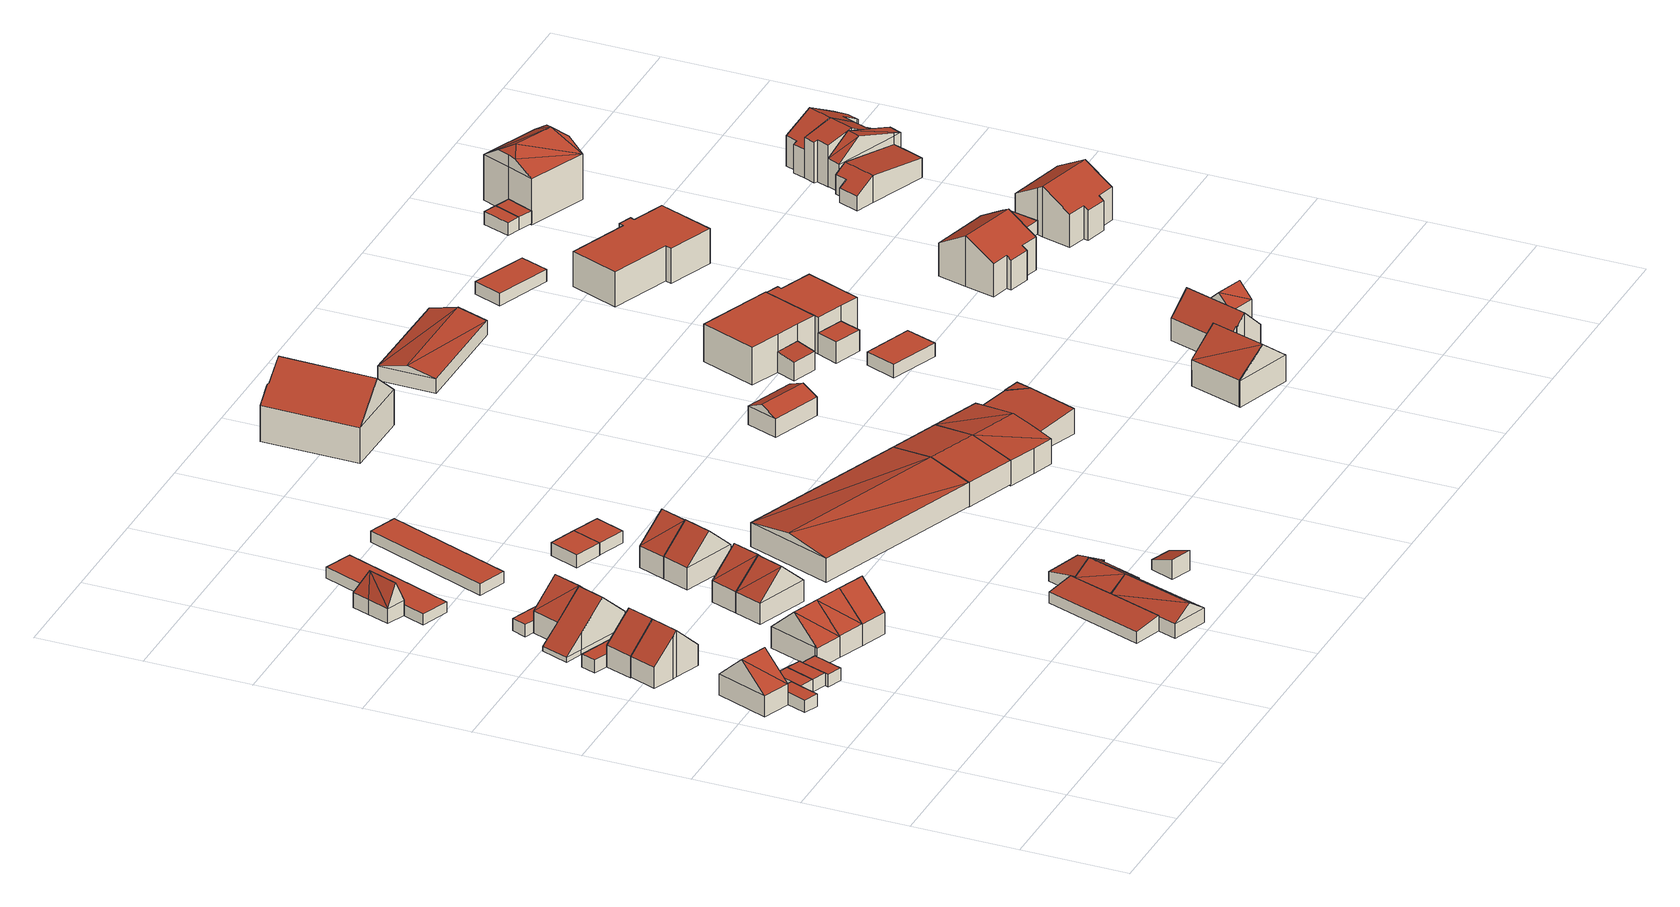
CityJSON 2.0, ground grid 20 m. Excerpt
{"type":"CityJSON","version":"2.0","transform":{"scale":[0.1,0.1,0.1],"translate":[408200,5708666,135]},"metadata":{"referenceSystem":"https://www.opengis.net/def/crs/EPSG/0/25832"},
"CityObjects":{
"building1":{"type":"Building","attributes":{"Gemeindeschluessel":"05978036","Geometrietyp2DReferenz":"3000","function":"31001_2460","roofType":"1000","measuredHeight":2.38},"geometry":[{"type":"MultiSurface","lod":"2","boundaries":[[[0,1,2,3]],[[1,4,5,2]],[[4,6,7,5]],[[6,8,9,7]],[[8,10,11,9]],[[10,0,3,11]],[[10,8,6,4,1,0]],[[3,2,5,7,9,11]]],"semantics":{"surfaces":[{"type":"WallSurface"},{"type":"RoofSurface"},{"type":"GroundSurface"}],"values":[0,0,0,0,0,0,1,2]}}]},
"building2":{"type":"Building","attributes":{"Gemeindeschluessel":"05978036","Geometrietyp2DReferenz":"3000","function":"31001_1000","roofType":"3100","measuredHeight":9.06},"geometry":[{"type":"MultiSurface","lod":"2","boundaries":[[[12,13,14,15]],[[13,16,17,14]],[[16,18,19,17]],[[18,20,21,19]],[[20,12,15,21]],[[20,22,12]],[[20,23,22]],[[16,24,22,23]],[[23,18,16]],[[13,24,16]],[[12,22,24,13]],[[23,20,18]],[[15,14,17,19,21]]],"semantics":{"surfaces":[{"type":"WallSurface"},{"type":"RoofSurface"},{"type":"GroundSurface"}],"values":[0,0,0,0,0,1,1,1,1,0,0,0,2]}}]},
"building3":{"type":"Building","attributes":{"Gemeindeschluessel":"05978036","Geometrietyp2DReferenz":"3000","function":"31001_2460","roofType":"1000","measuredHeight":2.39},"geometry":[{"type":"MultiSurface","lod":"2","boundaries":[[[8,6,7,9]],[[6,25,26,7]],[[25,27,28,26]],[[27,29,30,28]],[[29,8,9,30]],[[29,27,25,6,8]],[[9,7,26,28,30]]],"semantics":{"surfaces":[{"type":"WallSurface"},{"type":"RoofSurface"},{"type":"GroundSurface"}],"values":[0,0,0,0,0,1,2]}}]},
"building4":{"type":"Building","attributes":{"Gemeindeschluessel":"05978036","Geometrietyp2DReferenz":"3000","function":"31001_2460","roofType":"1000","measuredHeight":2.35},"geometry":[{"type":"MultiSurface","lod":"2","boundaries":[[[31,29,30,32]],[[29,27,28,30]],[[27,33,34,28]],[[33,35,36,34]],[[35,31,32,36]],[[35,33,27,29,31]],[[32,30,28,34,36]]],"semantics":{"surfaces":[{"type":"WallSurface"},{"type":"RoofSurface"},{"type":"GroundSurface"}],"values":[0,0,0,0,0,1,2]}}]},
"building5":{"type":"Building","attributes":{"Gemeindeschluessel":"05978036","Geometrietyp2DReferenz":"3000","function":"31001_1000","roofType":"3100","measuredHeight":8.95},"geometry":[{"type":"MultiSurface","lod":"2","boundaries":[[[37,38,39,40]],[[38,41,42,39]],[[41,43,44,42]],[[43,45,46,44]],[[45,47,48,46]],[[47,49,50,48]],[[49,37,40,50]],[[45,43,41,38,37]],[[37,49,47,45]],[[40,39,42,44,46,48,50]]],"semantics":{"surfaces":[{"type":"WallSurface"},{"type":"RoofSurface"},{"type":"GroundSurface"}],"values":[0,0,0,0,0,0,0,1,1,2]}}]},
"building6":{"type":"Building","attributes":{"Gemeindeschluessel":"05978036","Geometrietyp2DReferenz":"3000","function":"31001_2460","roofType":"1000","measuredHeight":2.33},"geometry":[{"type":"MultiSurface","lod":"2","boundaries":[[[51,31,32,52]],[[31,35,36,32]],[[35,53,54,36]],[[53,55,56,54]],[[55,57,58,56]],[[57,51,52,58]],[[57,55,53,35,31,51]],[[52,32,36,54,56,58]]],"semantics":{"surfaces":[{"type":"WallSurface"},{"type":"RoofSurface"},{"type":"GroundSurface"}],"values":[0,0,0,0,0,0,1,2]}}]},
"building7":{"type":"Building","attributes":{"Gemeindeschluessel":"05978036","Geometrietyp2DReferenz":"3000","function":"31001_2460","roofType":"1000","measuredHeight":2.46},"geometry":[{"type":"MultiSurface","lod":"2","boundaries":[[[59,60,61,62]],[[60,63,64,61]],[[63,65,66,64]],[[65,67,68,66]],[[67,59,62,68]],[[67,65,63,60,59]],[[62,61,64,66,68]]],"semantics":{"surfaces":[{"type":"WallSurface"},{"type":"RoofSurface"},{"type":"GroundSurface"}],"values":[0,0,0,0,0,1,2]}}]},
"building8":{"type":"Building","attributes":{"Gemeindeschluessel":"05978036","Geometrietyp2DReferenz":"3000","function":"31001_1000","roofType":"3100","measuredHeight":9.15},"geometry":[{"type":"MultiSurface","lod":"2","boundaries":[[[45,43,69,70]],[[43,71,68,69]],[[71,72,66,68]],[[72,73,74,66]],[[73,75,76,74]],[[75,47,77,76]],[[47,45,70,77]],[[73,72,71,43,45]],[[45,47,75,73]],[[70,69,68,66,74,76,77]]],"semantics":{"surfaces":[{"type":"WallSurface"},{"type":"RoofSurface"},{"type":"GroundSurface"}],"values":[0,0,0,0,0,0,0,1,1,2]}}]},
"building9":{"type":"Building","attributes":{"Gemeindeschluessel":"05978036","Geometrietyp2DReferenz":"3000","function":"31001_1000","roofType":"3100","measuredHeight":9.1},"geometry":[{"type":"MultiSurface","lod":"2","boundaries":[[[78,79,80,81]],[[79,82,83,80]],[[82,84,85,83]],[[84,86,87,85]],[[86,78,81,87]],[[86,88,78]],[[86,89,88]],[[79,88,89]],[[89,90,82,79]],[[82,90,84]],[[84,90,89,86]],[[78,88,79]],[[81,80,83,85,87]]],"semantics":{"surfaces":[{"type":"WallSurface"},{"type":"RoofSurface"},{"type":"GroundSurface"}],"values":[0,0,0,0,0,1,1,1,1,0,0,0,2]}}]},
"building10":{"type":"Building","attributes":{"Gemeindeschluessel":"05978036","Geometrietyp2DReferenz":"3000","function":"31001_1000","roofType":"3100","measuredHeight":8.91},"geometry":[{"type":"MultiSurface","lod":"2","boundaries":[[[91,92,93,94]],[[92,95,96,93]],[[95,97,98,96]],[[97,99,100,98]],[[99,101,102,100]],[[101,91,94,102]],[[103,104,105,106]],[[95,107,105,104,108,97]],[[99,108,104,103,101]],[[97,108,99]],[[92,107,95]],[[91,106,105,107,92]],[[101,103,106,91]],[[94,93,96,98,100,102]]],"semantics":{"surfaces":[{"type":"WallSurface"},{"type":"RoofSurface"},{"type":"GroundSurface"}],"values":[0,0,0,0,0,0,1,1,0,0,0,0,0,2]}}]},
"building11":{"type":"Building","attributes":{"Gemeindeschluessel":"05978036","Geometrietyp2DReferenz":"3000","function":"31001_1000","roofType":"3100","measuredHeight":9.08},"geometry":[{"type":"MultiSurface","lod":"2","boundaries":[[[109,110,111,81]],[[110,112,113,111]],[[112,114,80,113]],[[114,109,81,80]],[[112,110,115]],[[109,114,88]],[[109,115,110]],[[115,109,88]],[[88,112,115]],[[112,88,114]],[[81,111,113,80]]],"semantics":{"surfaces":[{"type":"WallSurface"},{"type":"RoofSurface"},{"type":"GroundSurface"}],"values":[0,0,0,0,0,0,1,1,1,1,2]}}]},
"building12":{"type":"Building","attributes":{"Gemeindeschluessel":"05978036","Geometrietyp2DReferenz":"3000","function":"31001_2460","roofType":"1000","measuredHeight":2.42},"geometry":[{"type":"MultiSurface","lod":"2","boundaries":[[[116,117,118,119]],[[117,120,121,118]],[[120,122,123,121]],[[122,124,125,123]],[[124,116,119,125]],[[124,122,120,117,116]],[[119,118,121,123,125]]],"semantics":{"surfaces":[{"type":"WallSurface"},{"type":"RoofSurface"},{"type":"GroundSurface"}],"values":[0,0,0,0,0,1,2]}}]},
"building13":{"type":"Building","attributes":{"Gemeindeschluessel":"05978036","Geometrietyp2DReferenz":"3000","function":"31001_1000","roofType":"5000","measuredHeight":9.13},"geometry":[{"type":"MultiSurface","lod":"2","boundaries":[[[108,126,127,128]],[[126,129,130,127]],[[129,131,132,130]],[[131,108,128,132]],[[126,133,134]],[[108,133,126]],[[134,131,129]],[[131,134,133]],[[129,126,134]],[[108,131,133]],[[128,127,130,132]]],"semantics":{"surfaces":[{"type":"WallSurface"},{"type":"RoofSurface"},{"type":"GroundSurface"}],"values":[0,0,0,0,1,1,1,1,0,0,2]}}]},
"building14":{"type":"Building","attributes":{"Gemeindeschluessel":"05978036","Geometrietyp2DReferenz":"3000","function":"31001_2460","roofType":"5000","measuredHeight":7.12},"geometry":[{"type":"MultiSurface","lod":"2","boundaries":[[[135,136,137,138]],[[136,139,140,137]],[[139,141,142,140]],[[141,143,144,142]],[[143,135,138,144]],[[145,143,141]],[[146,145,141,139]],[[146,139,136]],[[135,146,136]],[[143,146,135]],[[146,143,145]],[[138,137,140,142,144]]],"semantics":{"surfaces":[{"type":"WallSurface"},{"type":"RoofSurface"},{"type":"GroundSurface"}],"values":[0,0,0,0,0,0,1,1,1,1,1,2]}}]},
"building15":{"type":"Building","attributes":{"Gemeindeschluessel":"05978036","Geometrietyp2DReferenz":"3000","function":"31001_1000","roofType":"3100","measuredHeight":9.03},"geometry":[{"type":"MultiSurface","lod":"2","boundaries":[[[147,148,149,111]],[[148,150,151,149]],[[150,152,113,151]],[[152,147,111,113]],[[150,148,153]],[[147,152,115]],[[148,147,115,153]],[[152,150,153,115]],[[111,149,151,113]]],"semantics":{"surfaces":[{"type":"WallSurface"},{"type":"RoofSurface"},{"type":"GroundSurface"}],"values":[0,0,0,0,0,0,1,1,2]}}]},
"building16":{"type":"Building","attributes":{"Gemeindeschluessel":"05978036","Geometrietyp2DReferenz":"3000","function":"31001_2460","roofType":"1000","measuredHeight":2.05},"geometry":[{"type":"MultiSurface","lod":"2","boundaries":[[[154,155,156,157]],[[155,158,159,156]],[[158,160,161,159]],[[160,154,157,161]],[[160,158,155,154]],[[157,156,159,161]]],"semantics":{"surfaces":[{"type":"WallSurface"},{"type":"RoofSurface"},{"type":"GroundSurface"}],"values":[0,0,0,0,1,2]}}]},
"building17":{"type":"Building","attributes":{"Gemeindeschluessel":"05978036","Geometrietyp2DReferenz":"3000","function":"31001_1000","roofType":"3100","measuredHeight":9.03},"geometry":[{"type":"MultiSurface","lod":"2","boundaries":[[[162,163,164,165]],[[163,166,167,164]],[[166,168,169,167]],[[168,162,165,169]],[[166,163,170]],[[162,168,171]],[[171,163,162]],[[163,171,170]],[[168,170,171]],[[170,168,166]],[[165,164,167,169]]],"semantics":{"surfaces":[{"type":"WallSurface"},{"type":"RoofSurface"},{"type":"GroundSurface"}],"values":[0,0,0,0,0,0,1,1,1,1,2]}}]},
"building18":{"type":"Building","attributes":{"Gemeindeschluessel":"05978036","Geometrietyp2DReferenz":"3000","function":"31001_2700","roofType":"2100","measuredHeight":3.03},"geometry":[{"type":"MultiSurface","lod":"2","boundaries":[[[172,173,174,175]],[[173,176,177,174]],[[176,178,179,177]],[[178,180,181,179]],[[180,182,183,181]],[[182,184,185,183]],[[184,172,175,185]],[[184,182,180,178,176,173,172]],[[175,174,177,179,181,183,185]]],"semantics":{"surfaces":[{"type":"WallSurface"},{"type":"RoofSurface"},{"type":"GroundSurface"}],"values":[0,0,0,0,0,0,0,1,2]}}]},
"building19":{"type":"Building","attributes":{"Geometrietyp2DReferenz":"3000","Gemeindeschluessel":"05978036","function":"31001_1000","roofType":"3100","measuredHeight":9.09},"geometry":[{"type":"MultiSurface","lod":"2","boundaries":[[[168,186,187,169]],[[186,188,189,187]],[[188,162,165,189]],[[162,168,169,165]],[[188,186,190]],[[168,162,191]],[[186,191,190]],[[191,186,168]],[[190,162,188]],[[162,190,191]],[[169,187,189,165]]],"semantics":{"surfaces":[{"type":"WallSurface"},{"type":"RoofSurface"},{"type":"GroundSurface"}],"values":[0,0,0,0,0,0,1,1,1,1,2]}}]},
"building20":{"type":"Building","attributes":{"Gemeindeschluessel":"05978036","Geometrietyp2DReferenz":"3000","function":"31001_2700","roofType":"3100","measuredHeight":5.35},"geometry":[{"type":"MultiSurface","lod":"2","boundaries":[[[192,193,194,195]],[[193,196,175,194]],[[196,197,185,175]],[[197,198,199,185]],[[198,192,195,199]],[[200,192,198]],[[192,200,201]],[[197,201,200]],[[201,197,196,193]],[[197,200,198]],[[192,201,193]],[[195,194,175,185,199]]],"semantics":{"surfaces":[{"type":"WallSurface"},{"type":"RoofSurface"},{"type":"GroundSurface"}],"values":[0,0,0,0,0,1,1,1,1,0,0,2]}}]},
"building21":{"type":"Building","attributes":{"Gemeindeschluessel":"05978036","Geometrietyp2DReferenz":"3000","function":"31001_1000","roofType":"3100","measuredHeight":9.24},"geometry":[{"type":"MultiSurface","lod":"2","boundaries":[[[202,203,204,205]],[[203,206,207,204]],[[206,208,209,207]],[[208,202,205,209]],[[206,203,210]],[[202,208,211]],[[203,202,211,210]],[[208,206,210,211]],[[205,204,207,209]]],"semantics":{"surfaces":[{"type":"WallSurface"},{"type":"RoofSurface"},{"type":"GroundSurface"}],"values":[0,0,0,0,0,0,1,1,2]}}]},
"building22":{"type":"Building","attributes":{"Gemeindeschluessel":"05978036","Geometrietyp2DReferenz":"3000","function":"31001_2460","roofType":"1000","measuredHeight":2.19},"geometry":[{"type":"MultiSurface","lod":"2","boundaries":[[[212,213,214,215]],[[213,216,217,214]],[[216,218,219,217]],[[218,212,215,219]],[[218,216,213,212]],[[215,214,217,219]]],"semantics":{"surfaces":[{"type":"WallSurface"},{"type":"RoofSurface"},{"type":"GroundSurface"}],"values":[0,0,0,0,1,2]}}]},
"building23":{"type":"Building","attributes":{"Gemeindeschluessel":"05978036","Geometrietyp2DReferenz":"3000","function":"31001_2700","roofType":"3100","measuredHeight":5.34},"geometry":[{"type":"MultiSurface","lod":"2","boundaries":[[[184,180,181,185]],[[180,220,221,181]],[[220,222,199,221]],[[222,184,185,199]],[[220,180,223]],[[184,222,200]],[[180,200,223]],[[200,180,184]],[[223,222,220]],[[222,223,200]],[[185,181,221,199]]],"semantics":{"surfaces":[{"type":"WallSurface"},{"type":"RoofSurface"},{"type":"GroundSurface"}],"values":[0,0,0,0,0,0,1,1,1,1,2]}}]},
"building24":{"type":"Building","attributes":{"Gemeindeschluessel":"05978036","Geometrietyp2DReferenz":"3000","function":"31001_1000","roofType":"3100","measuredHeight":9.16},"geometry":[{"type":"MultiSurface","lod":"2","boundaries":[[[224,225,226,209]],[[225,227,228,226]],[[227,229,205,228]],[[229,224,209,205]],[[227,225,230]],[[224,229,231]],[[225,231,230]],[[231,225,224]],[[230,229,227]],[[229,230,231]],[[209,226,228,205]]],"semantics":{"surfaces":[{"type":"WallSurface"},{"type":"RoofSurface"},{"type":"GroundSurface"}],"values":[0,0,0,0,0,0,1,1,1,1,2]}}]},
"building25":{"type":"Building","attributes":{"Gemeindeschluessel":"05978036","Geometrietyp2DReferenz":"3000","function":"31001_2460","roofType":"1000","measuredHeight":2.46},"geometry":[{"type":"MultiSurface","lod":"2","boundaries":[[[232,233,234,235]],[[233,236,237,234]],[[236,238,239,237]],[[238,232,235,239]],[[238,236,233,232]],[[235,234,237,239]]],"semantics":{"surfaces":[{"type":"WallSurface"},{"type":"RoofSurface"},{"type":"GroundSurface"}],"values":[0,0,0,0,1,2]}}]},
"building26":{"type":"Building","attributes":{"Gemeindeschluessel":"05978036","Geometrietyp2DReferenz":"3000","function":"31001_2700","roofType":"2100","measuredHeight":3.18},"geometry":[{"type":"MultiSurface","lod":"2","boundaries":[[[240,178,179,181]],[[178,241,242,179]],[[241,243,244,242]],[[243,245,246,244]],[[245,247,221,246]],[[247,240,181,221]],[[247,245,243,241,178,240]],[[181,179,242,244,246,221]]],"semantics":{"surfaces":[{"type":"WallSurface"},{"type":"RoofSurface"},{"type":"GroundSurface"}],"values":[0,0,0,0,0,0,1,2]}}]},
"building27":{"type":"Building","attributes":{"Gemeindeschluessel":"05978036","Geometrietyp2DReferenz":"3000","function":"31001_2460","roofType":"1000","measuredHeight":2.43},"geometry":[{"type":"MultiSurface","lod":"2","boundaries":[[[238,236,248,249]],[[236,250,251,248]],[[250,252,253,251]],[[252,238,249,253]],[[252,250,236,238]],[[249,248,251,253]]],"semantics":{"surfaces":[{"type":"WallSurface"},{"type":"RoofSurface"},{"type":"GroundSurface"}],"values":[0,0,0,0,1,2]}}]},
"building28":{"type":"Building","attributes":{"Gemeindeschluessel":"05978036","Geometrietyp2DReferenz":"3000","function":"51009_1610","roofType":"2100","measuredHeight":3.79},"geometry":[{"type":"MultiSurface","lod":"2","boundaries":[[[254,255,256,257]],[[255,258,259,256]],[[258,260,261,259]],[[260,254,257,261]],[[260,258,255,254]],[[257,256,259,261]]],"semantics":{"surfaces":[{"type":"WallSurface"},{"type":"RoofSurface"},{"type":"GroundSurface"}],"values":[0,0,0,0,1,2]}}]},
"building29":{"type":"Building","attributes":{"Gemeindeschluessel":"05978036","Geometrietyp2DReferenz":"3000","function":"31001_2000","roofType":"3100","measuredHeight":6.08},"geometry":[{"type":"MultiSurface","lod":"2","boundaries":[[[262,263,264,265]],[[263,266,267,264]],[[266,268,269,267]],[[268,262,265,269]],[[266,263,270]],[[262,268,271]],[[270,262,271]],[[262,270,263]],[[266,271,268]],[[271,266,270]],[[265,264,267,269]]],"semantics":{"surfaces":[{"type":"WallSurface"},{"type":"RoofSurface"},{"type":"GroundSurface"}],"values":[0,0,0,0,0,0,1,1,1,1,2]}}]},
"building30":{"type":"Building","attributes":{"Gemeindeschluessel":"05978036","Geometrietyp2DReferenz":"3000","function":"31001_2000","roofType":"3100","measuredHeight":6.26},"geometry":[{"type":"MultiSurface","lod":"2","boundaries":[[[268,272,273,274]],[[272,275,276,273]],[[275,262,277,276]],[[262,268,274,277]],[[275,272,278]],[[268,262,271]],[[272,268,271,278]],[[262,275,278,271]],[[274,273,276,277]]],"semantics":{"surfaces":[{"type":"WallSurface"},{"type":"RoofSurface"},{"type":"GroundSurface"}],"values":[0,0,0,0,0,0,1,1,2]}}]},
"building31":{"type":"Building","attributes":{"Gemeindeschluessel":"05978036","Geometrietyp2DReferenz":"3000","function":"31001_1000","roofType":"5000","measuredHeight":12.8},"geometry":[{"type":"MultiSurface","lod":"2","boundaries":[[[279,280,281,282]],[[280,283,284,281]],[[283,285,286,284]],[[285,287,288,286]],[[287,289,290,288]],[[289,291,292,290]],[[291,293,294,292]],[[293,295,296,294]],[[295,297,298,296]],[[297,299,300,298]],[[299,301,302,300]],[[301,279,282,302]],[[297,295,293,291,303,304,305,306]],[[305,307,308,309,310,301,299,306]],[[301,310,279]],[[279,310,309,280]],[[280,309,308,283]],[[283,308,307,285]],[[285,307,305,304,287]],[[287,304,303,289]],[[289,303,291]],[[297,306,299]],[[282,281,284,286,288,290,292,294,296,298,300,302]]],"semantics":{"surfaces":[{"type":"WallSurface"},{"type":"RoofSurface"},{"type":"GroundSurface"}],"values":[0,0,0,0,0,0,0,0,0,0,0,0,1,1,0,0,0,0,0,0,0,0,2]}}]},
"building32":{"type":"Building","attributes":{"Gemeindeschluessel":"05978036","Geometrietyp2DReferenz":"3000","function":"31001_2000","roofType":"3100","measuredHeight":6.4},"geometry":[{"type":"MultiSurface","lod":"2","boundaries":[[[311,312,313,314]],[[312,315,316,313]],[[315,317,318,316]],[[317,275,319,318]],[[275,272,320,319]],[[272,311,314,320]],[[321,311,272]],[[272,278,321]],[[315,322,321,278]],[[278,275,317,315]],[[312,322,315]],[[311,321,322,312]],[[278,272,275]],[[314,313,316,318,319,320]]],"semantics":{"surfaces":[{"type":"WallSurface"},{"type":"RoofSurface"},{"type":"GroundSurface"}],"values":[0,0,0,0,0,0,1,1,1,1,0,0,0,2]}}]},
"building33":{"type":"Building","attributes":{"Gemeindeschluessel":"05978036","Geometrietyp2DReferenz":"3000","function":"31001_2000","roofType":"2100","measuredHeight":4.83},"geometry":[{"type":"MultiSurface","lod":"2","boundaries":[[[323,324,325,326]],[[324,327,328,325]],[[327,329,330,328]],[[329,331,332,330]],[[331,323,326,332]],[[331,329,327,324,323]],[[326,325,328,330,332]]],"semantics":{"surfaces":[{"type":"WallSurface"},{"type":"RoofSurface"},{"type":"GroundSurface"}],"values":[0,0,0,0,0,1,2]}}]},
"building34":{"type":"Building","attributes":{"Gemeindeschluessel":"05978036","Geometrietyp2DReferenz":"3000","function":"31001_2460","roofType":"3100","measuredHeight":5.18},"geometry":[{"type":"MultiSurface","lod":"2","boundaries":[[[333,334,335,336]],[[334,337,338,335]],[[337,339,340,338]],[[339,333,336,340]],[[337,334,341]],[[333,339,342]],[[334,333,342,341]],[[339,337,341,342]],[[336,335,338,340]]],"semantics":{"surfaces":[{"type":"WallSurface"},{"type":"RoofSurface"},{"type":"GroundSurface"}],"values":[0,0,0,0,0,0,1,1,2]}}]},
"building35":{"type":"Building","attributes":{"Gemeindeschluessel":"05978036","Geometrietyp2DReferenz":"3000","function":"51009_1610","roofType":"2100","measuredHeight":4.93},"geometry":[{"type":"MultiSurface","lod":"2","boundaries":[[[329,343,328,330]],[[343,344,345,328]],[[344,329,330,345]],[[344,343,329]],[[330,328,345]]],"semantics":{"surfaces":[{"type":"WallSurface"},{"type":"RoofSurface"},{"type":"GroundSurface"}],"values":[0,0,0,1,2]}}]},
"building36":{"type":"Building","attributes":{"Gemeindeschluessel":"05978036","Geometrietyp2DReferenz":"3000","function":"31001_2460","roofType":"3100","measuredHeight":4.18},"geometry":[{"type":"MultiSurface","lod":"2","boundaries":[[[346,347,348,349]],[[347,350,351,348]],[[350,352,353,351]],[[352,346,349,353]],[[350,347,354]],[[346,352,355]],[[354,346,355]],[[346,354,347]],[[350,355,352]],[[355,350,354]],[[349,348,351,353]]],"semantics":{"surfaces":[{"type":"WallSurface"},{"type":"RoofSurface"},{"type":"GroundSurface"}],"values":[0,0,0,0,0,0,1,1,1,1,2]}}]},
"building37":{"type":"Building","attributes":{"Gemeindeschluessel":"05978036","Geometrietyp2DReferenz":"3000","function":"31001_1000"},"children":["building37-1","building37-2"]},
"building37-1":{"type":"BuildingPart","attributes":{"roofType":"2100","measuredHeight":4},"parents":["building37"],"geometry":[{"type":"MultiSurface","lod":"2","boundaries":[[[356,357,358,359]],[[357,360,361,358]],[[362,356,359,363]],[[362,360,357,356]],[[359,358,361,363]],[[363,361,360,362]]],"semantics":{"surfaces":[{"type":"WallSurface"},{"type":"RoofSurface"},{"type":"GroundSurface"},{"type":"ClosureSurface"}],"values":[0,0,0,1,2,3]}}]},
"building37-2":{"type":"BuildingPart","attributes":{"roofType":"1000","measuredHeight":7.24},"parents":["building37"],"geometry":[{"type":"MultiSurface","lod":"2","boundaries":[[[364,365,366,367]],[[365,368,363,366]],[[368,362,363]],[[369,361,360]],[[369,370,371,361]],[[370,372,373,371]],[[372,364,367,373]],[[372,370,369,368,365,364]],[[367,366,363,361,371,373]],[[360,362,368,369]],[[360,361,363,362]]],"semantics":{"surfaces":[{"type":"WallSurface"},{"type":"RoofSurface"},{"type":"GroundSurface"},{"type":"ClosureSurface"}],"values":[0,0,0,0,0,0,0,1,2,0,3]}}]},
"building38":{"type":"Building","attributes":{"Gemeindeschluessel":"05978036","Geometrietyp2DReferenz":"3000","function":"31001_2460","roofType":"1000","measuredHeight":2.65},"geometry":[{"type":"MultiSurface","lod":"2","boundaries":[[[374,375,376,377]],[[375,378,379,376]],[[378,380,381,379]],[[380,374,377,381]],[[380,378,375,374]],[[377,376,379,381]]],"semantics":{"surfaces":[{"type":"WallSurface"},{"type":"RoofSurface"},{"type":"GroundSurface"}],"values":[0,0,0,0,1,2]}}]},
"building39":{"type":"Building","attributes":{"Gemeindeschluessel":"05978036","Geometrietyp2DReferenz":"3000","function":"31001_1000"},"children":["building39-1","building39-2"]},
"building39-1":{"type":"BuildingPart","attributes":{"roofType":"1000","measuredHeight":4.18},"parents":["building39"],"geometry":[{"type":"MultiSurface","lod":"2","boundaries":[[[382,383,384,385]],[[383,386,387,384]],[[386,388,389,387]],[[388,386,383,382]],[[385,384,387,389]],[[385,389,388,382]]],"semantics":{"surfaces":[{"type":"WallSurface"},{"type":"RoofSurface"},{"type":"GroundSurface"},{"type":"ClosureSurface"}],"values":[0,0,0,1,2,3]}}]},
"building39-2":{"type":"BuildingPart","attributes":{"roofType":"1000","measuredHeight":7.16},"parents":["building39"],"geometry":[{"type":"MultiSurface","lod":"2","boundaries":[[[390,391,392,393]],[[391,394,395,392]],[[394,396,397,395]],[[396,398,399,397]],[[398,400,382,385,399]],[[401,390,393,389,388]],[[401,400,398,396,394,391,390]],[[393,392,395,397,399,385,389]],[[388,382,400,401]],[[388,389,385,382]]],"semantics":{"surfaces":[{"type":"WallSurface"},{"type":"RoofSurface"},{"type":"GroundSurface"},{"type":"ClosureSurface"}],"values":[0,0,0,0,0,0,1,2,0,3]}}]},
"building40":{"type":"Building","attributes":{"Gemeindeschluessel":"05978036","Geometrietyp2DReferenz":"3000","function":"31001_1000"},"children":["building40-1","building40-2","building40-3"]},
"building40-1":{"type":"BuildingPart","attributes":{"roofType":"3100","measuredHeight":8.47},"parents":["building40"],"geometry":[{"type":"MultiSurface","lod":"2","boundaries":[[[402,403,404,405]],[[403,406,407,404]],[[406,408,409,407]],[[408,410,411,412,409]],[[413,414,415,416]],[[414,417,418,415]],[[417,419,420,418]],[[419,421,422,420]],[[417,414,413,423,410,408,406]],[[406,403,402,421,419,417]],[[405,404,407,409,412,416,415,418,420,422]],[[423,411,410]],[[413,416,412,411,423]],[[402,405,422,421]]],"semantics":{"surfaces":[{"type":"WallSurface"},{"type":"RoofSurface"},{"type":"GroundSurface"},{"type":"ClosureSurface"}],"values":[0,0,0,0,0,0,0,0,1,1,2,0,3,3]}}]},
"building40-2":{"type":"BuildingPart","attributes":{"roofType":"5000","measuredHeight":9.8},"parents":["building40"],"geometry":[{"type":"MultiSurface","lod":"2","boundaries":[[[424,425,426,427]],[[425,428,429,426]],[[428,430,431,429]],[[430,432,433,431]],[[434,435,436,437]],[[435,424,427,436]],[[432,438,439]],[[430,438,432]],[[428,438,430]],[[438,428,425]],[[411,439,434,440]],[[434,424,435]],[[439,424,434]],[[424,439,438]],[[425,424,438]],[[411,423,432,439]],[[427,426,429,431,433,416,412,409,437,436]],[[416,433,432,423,413]],[[412,416,413,423,411]],[[437,409,440,434]],[[409,412,411,440]]],"semantics":{"surfaces":[{"type":"WallSurface"},{"type":"RoofSurface"},{"type":"GroundSurface"},{"type":"ClosureSurface"}],"values":[0,0,0,0,0,0,1,1,1,1,1,1,1,1,0,0,2,0,3,0,3]}}]},
"building40-3":{"type":"BuildingPart","attributes":{"roofType":"3100","measuredHeight":7.06},"parents":["building40"],"geometry":[{"type":"MultiSurface","lod":"2","boundaries":[[[441,442,443,444]],[[442,402,405,443]],[[421,441,444,422]],[[445,441,421]],[[421,446,445]],[[442,445,446]],[[446,402,442]],[[441,445,442]],[[446,421,402]],[[444,443,405,422]],[[422,405,402,421]]],"semantics":{"surfaces":[{"type":"WallSurface"},{"type":"RoofSurface"},{"type":"GroundSurface"},{"type":"ClosureSurface"}],"values":[0,0,0,1,1,1,1,0,0,2,3]}}]},
"building41":{"type":"Building","attributes":{"Gemeindeschluessel":"05978036","Geometrietyp2DReferenz":"3000","function":"31001_2460","roofType":"1000","measuredHeight":2.35},"geometry":[{"type":"MultiSurface","lod":"2","boundaries":[[[447,448,449,450]],[[448,451,452,449]],[[451,453,454,452]],[[453,447,450,454]],[[453,451,448,447]],[[450,449,452,454]]],"semantics":{"surfaces":[{"type":"WallSurface"},{"type":"RoofSurface"},{"type":"GroundSurface"}],"values":[0,0,0,0,1,2]}}]},
"building42":{"type":"Building","attributes":{"Gemeindeschluessel":"05978036","Geometrietyp2DReferenz":"3000","function":"31001_1000","roofType":"1000","measuredHeight":6.8},"geometry":[{"type":"MultiSurface","lod":"2","boundaries":[[[455,456,457,458]],[[456,459,460,457]],[[459,461,462,460]],[[461,463,464,462]],[[463,465,466,464]],[[465,467,468,466]],[[467,469,470,468]],[[469,471,472,470]],[[471,473,474,472]],[[473,455,458,474]],[[473,471,469,467,465,463,461,459,456,455]],[[458,457,460,462,464,466,468,470,472,474]]],"semantics":{"surfaces":[{"type":"WallSurface"},{"type":"RoofSurface"},{"type":"GroundSurface"}],"values":[0,0,0,0,0,0,0,0,0,0,1,2]}}]},
"building43":{"type":"Building","attributes":{"Gemeindeschluessel":"05978036","Geometrietyp2DReferenz":"3000","function":"31001_1000","roofType":"3100","measuredHeight":9.71},"geometry":[{"type":"MultiSurface","lod":"2","boundaries":[[[475,476,477,478]],[[476,479,480,477]],[[479,481,482,480]],[[481,483,484,482]],[[483,485,486,484]],[[485,487,488,486]],[[487,489,490,488]],[[489,491,492,490]],[[491,493,494,492]],[[493,495,496,494]],[[495,475,478,496]],[[491,489,487,485,483,481,479,476]],[[476,475,495,493,491]],[[478,477,480,482,484,486,488,490,492,494,496]]],"semantics":{"surfaces":[{"type":"WallSurface"},{"type":"RoofSurface"},{"type":"GroundSurface"}],"values":[0,0,0,0,0,0,0,0,0,0,0,1,1,2]}}]},
"building44":{"type":"Building","attributes":{"Gemeindeschluessel":"05978036","Geometrietyp2DReferenz":"3000","function":"31001_2460","roofType":"1000","measuredHeight":2.51},"geometry":[{"type":"MultiSurface","lod":"2","boundaries":[[[497,498,499,500]],[[498,501,502,499]],[[501,503,504,502]],[[503,497,500,504]],[[503,501,498,497]],[[500,499,502,504]]],"semantics":{"surfaces":[{"type":"WallSurface"},{"type":"RoofSurface"},{"type":"GroundSurface"}],"values":[0,0,0,0,1,2]}}]},
"building45":{"type":"Building","attributes":{"Gemeindeschluessel":"05978036","Geometrietyp2DReferenz":"3000","function":"31001_2460","roofType":"1000","measuredHeight":2.5},"geometry":[{"type":"MultiSurface","lod":"2","boundaries":[[[503,501,502,504]],[[501,505,506,502]],[[505,507,508,506]],[[507,503,504,508]],[[507,505,501,503]],[[504,502,506,508]]],"semantics":{"surfaces":[{"type":"WallSurface"},{"type":"RoofSurface"},{"type":"GroundSurface"}],"values":[0,0,0,0,1,2]}}]},
"building46":{"type":"Building","attributes":{"Gemeindeschluessel":"05978036","Geometrietyp2DReferenz":"3000","function":"31001_2460","roofType":"1000","measuredHeight":2.56},"geometry":[{"type":"MultiSurface","lod":"2","boundaries":[[[509,510,511,512]],[[510,513,514,511]],[[513,515,516,514]],[[515,517,518,516]],[[517,519,520,518]],[[519,509,512,520]],[[519,517,515,513,510,509]],[[512,511,514,516,518,520]]],"semantics":{"surfaces":[{"type":"WallSurface"},{"type":"RoofSurface"},{"type":"GroundSurface"}],"values":[0,0,0,0,0,0,1,2]}}]},
"building47":{"type":"Building","attributes":{"Gemeindeschluessel":"05978036","Geometrietyp2DReferenz":"3000","function":"31001_1000","roofType":"3300","measuredHeight":12.48},"geometry":[{"type":"MultiSurface","lod":"2","boundaries":[[[521,522,523,524]],[[522,525,526,523]],[[525,527,528,526]],[[527,529,530,528]],[[529,521,524,530]],[[531,532,533]],[[534,535,536,537]],[[521,533,532]],[[529,533,521]],[[529,536,533]],[[529,537,536]],[[533,522,531]],[[536,522,533]],[[535,522,536]],[[522,535,525]],[[525,535,534,527]],[[527,534,537,529]],[[521,532,531,522]],[[524,523,526,528,530]]],"semantics":{"surfaces":[{"type":"WallSurface"},{"type":"RoofSurface"},{"type":"GroundSurface"}],"values":[0,0,0,0,0,1,1,1,1,1,1,1,1,1,1,0,0,0,2]}}]},
"building48":{"type":"Building","attributes":{"Gemeindeschluessel":"05978036","Geometrietyp2DReferenz":"3000","function":"31001_1000","roofType":"3100","measuredHeight":9.68},"geometry":[{"type":"MultiSurface","lod":"2","boundaries":[[[538,539,540,541]],[[539,542,543,540]],[[542,544,545,543]],[[544,546,547,545]],[[546,548,549,547]],[[548,550,551,549]],[[550,552,553,551]],[[552,554,555,553]],[[554,556,557,555]],[[556,558,559,557]],[[558,538,541,559]],[[554,552,550,548,546]],[[546,544,542,539,538,558,556,554]],[[541,540,543,545,547,549,551,553,555,557,559]]],"semantics":{"surfaces":[{"type":"WallSurface"},{"type":"RoofSurface"},{"type":"GroundSurface"}],"values":[0,0,0,0,0,0,0,0,0,0,0,1,1,2]}}]},
"building49":{"type":"Building","attributes":{"Gemeindeschluessel":"05978036","Geometrietyp2DReferenz":"3000","function":"31001_1000"},"children":["building49-1","building49-2"]},
"building49-1":{"type":"BuildingPart","attributes":{"roofType":"3100","measuredHeight":5.18},"parents":["building49"],"geometry":[{"type":"MultiSurface","lod":"2","boundaries":[[[560,561,562,563]],[[561,564,565,562]],[[566,567,568,569]],[[567,570,571,568]],[[570,572,573,571]],[[572,574,575,573]],[[574,576,577,575]],[[576,560,563,577]],[[572,570,567,566,578]],[[578,564,561,560,576,574,572]],[[563,562,565,579,569,568,571,573,575,577]],[[579,565,564,578]],[[579,578,566,569]]],"semantics":{"surfaces":[{"type":"WallSurface"},{"type":"RoofSurface"},{"type":"GroundSurface"},{"type":"ClosureSurface"}],"values":[0,0,0,0,0,0,0,0,1,1,2,3,3]}}]},
"building49-2":{"type":"BuildingPart","attributes":{"roofType":"3100","measuredHeight":8.86},"parents":["building49"],"geometry":[{"type":"MultiSurface","lod":"2","boundaries":[[[580,581,566,569,582]],[[583,584,585,565,564]],[[584,586,587,585]],[[586,580,582,587]],[[588,580,586]],[[589,580,588,590]],[[584,590,588]],[[590,584,583]],[[580,589,581]],[[581,589,590,583]],[[584,588,586]],[[582,569,579,565,585,587]],[[564,578,566,581,583]],[[564,565,579,578]],[[579,569,566,578]]],"semantics":{"surfaces":[{"type":"WallSurface"},{"type":"RoofSurface"},{"type":"GroundSurface"},{"type":"ClosureSurface"}],"values":[0,0,0,0,1,1,1,1,0,0,0,2,0,3,3]}}]},
"building50":{"type":"Building","attributes":{"Gemeindeschluessel":"05978036","Geometrietyp2DReferenz":"3000","function":"31001_1000","roofType":"3100","measuredHeight":9.1},"geometry":[{"type":"MultiSurface","lod":"2","boundaries":[[[591,592,593,594]],[[592,595,596,593]],[[595,597,598,596]],[[597,599,600,598]],[[599,601,602,600]],[[601,603,604,602]],[[603,605,606,604]],[[605,607,608,606]],[[607,609,610,608]],[[609,611,612,610]],[[611,591,594,612]],[[607,605,603,601,599,597]],[[597,595,592,591,611,609,607]],[[594,593,596,598,600,602,604,606,608,610,612]]],"semantics":{"surfaces":[{"type":"WallSurface"},{"type":"RoofSurface"},{"type":"GroundSurface"}],"values":[0,0,0,0,0,0,0,0,0,0,0,1,1,2]}}]},
"building51":{"type":"Building","attributes":{"Gemeindeschluessel":"05978036","Geometrietyp2DReferenz":"3000","function":"31001_1000","roofType":"3100","measuredHeight":8.96},"geometry":[{"type":"MultiSurface","lod":"2","boundaries":[[[613,614,615,616]],[[614,617,618,615]],[[617,619,620,618]],[[619,621,622,620]],[[621,623,624,622]],[[623,625,626,624]],[[625,627,628,626]],[[627,609,610,628]],[[609,629,630,610]],[[629,631,606,630]],[[631,632,633,606]],[[632,613,616,633]],[[629,609,627,625,623,621,619,617]],[[617,614,613,632,631,629]],[[616,615,618,620,622,624,626,628,610,630,606,633]]],"semantics":{"surfaces":[{"type":"WallSurface"},{"type":"RoofSurface"},{"type":"GroundSurface"}],"values":[0,0,0,0,0,0,0,0,0,0,0,0,1,1,2]}}]}
},
"vertices":[
[41,496,49],[55,533,49],[55,533,25],[41,496,25],[62,552,49],[62,552,25],[90,541,49],[90,541,25],[82,521,49],[82,521,25],[69,485,49],[69,485,25],
[92,633,65],[62,552,65],[62,552,24],[92,633,24],[55,533,65],[55,533,24],[3,553,65],[3,553,24],[40,652,65],[40,652,24],[74,583,114],[22,603,114],[62,552,83],
[103,577,49],[103,577,25],[131,567,49],[131,567,25],[110,511,49],[110,511,25],
[138,500,49],[138,500,25],[159,556,49],[159,556,25],[156,550,49],[156,550,25],
[71,743,112],[63,745,104],[63,745,22],[71,743,22],[21,762,62],[21,762,22],[40,813,62],[40,813,22],[90,795,112],[90,795,22],[140,776,62],[140,776,22],[121,725,62],[121,725,22],
[136,494,49],[136,494,25],[185,539,49],[185,539,25],[183,534,49],[183,534,25],[164,483,49],[164,483,25],
[32,875,45],[42,903,45],[42,903,20],[32,875,20],[108,879,45],[108,879,20],[97,851,45],[97,851,20],[59,865,45],[59,865,20],
[40,813,20],[90,795,20],[59,865,62],[97,851,100],[109,846,112],[109,846,20],[159,828,62],[159,828,20],[140,776,20],
[272,615,65],[235,515,65],[235,515,24],[272,615,24],[183,534,65],[183,534,24],[185,539,65],[185,539,24],[220,634,65],[220,634,24],[253,565,115],[201,584,115],[185,539,70],
[180,884,28],[81,921,28],[81,921,19],[180,884,19],[48,933,28],[48,933,19],[67,985,28],[67,985,19],[100,972,28],[100,972,19],[199,936,28],[199,936,19],[199,936,59],[149,954,108],[130,903,108],[180,884,59],[81,921,60],[100,972,60],
[272,615,66],[323,596,66],[323,596,24],[286,496,66],[286,496,24],[235,515,66],[305,546,115],
[100,1031,42],[111,1059,42],[111,1059,18],[100,1031,18],[176,1035,42],[176,1035,18],[166,1007,42],[166,1007,18],[119,1024,42],[119,1024,18],
[119,1024,60],[119,1024,17],[100,972,17],[219,987,60],[219,987,17],[199,936,60],[199,936,17],[149,954,109],[168,1006,109],
[73,1306,42],[85,1339,42],[85,1339,13],[73,1306,13],[122,1325,42],[122,1325,13],[94,1250,42],[94,1250,13],[58,1264,42],[58,1264,13],[76,1257,84],[97,1314,84],
[323,596,65],[375,576,65],[375,576,24],[338,477,65],[338,477,24],[286,496,65],[356,526,115],
[214,1401,32],[134,1189,32],[134,1189,11],[214,1401,11],[81,1209,32],[81,1209,11],[161,1421,32],[161,1421,11],
[408,699,62],[389,647,62],[389,647,21],[408,699,21],[289,684,62],[289,684,21],[308,736,62],[308,736,21],[339,666,111],[358,717,111],
[534,61,50],[481,79,42],[481,79,20],[534,61,20],[547,267,42],[547,267,20],[599,250,50],[599,250,20],[596,241,50],[596,241,20],[574,177,50],[574,177,20],[570,164,50],[570,164,20],
[327,787,62],[327,787,21],[427,751,62],[427,751,21],[377,769,112],[358,717,112],
[590,2,48],[522,26,48],[522,26,20],[590,2,20],[534,61,48],[570,164,48],[637,141,48],[637,141,20],[603,152,73],[556,14,73],
[469,857,62],[450,806,62],[450,806,19],[469,857,19],[350,843,62],[350,843,19],[369,894,62],[369,894,19],[400,824,111],[419,876,111],
[356,1380,32],[265,1141,32],[265,1141,10],[356,1380,10],[211,1161,32],[211,1161,10],[302,1400,32],[302,1400,10],
[664,218,50],[664,218,20],[637,141,50],[630,230,73],
[369,894,61],[388,946,61],[388,946,19],[488,909,61],[488,909,19],[469,857,61],[438,927,110],[419,876,110],
[351,1045,40],[373,1101,40],[373,1101,15],[351,1045,15],[425,1082,40],[425,1082,15],[404,1026,40],[404,1026,15],
[596,241,52],[615,297,38],[615,297,20],[686,274,38],[686,274,20],[666,217,52],[666,217,20],[664,218,52],
[425,1082,16],[404,1026,16],[477,1062,40],[477,1062,16],[456,1006,40],[456,1006,16],
[760,139,38],[743,94,57],[743,94,19],[760,139,19],[703,109,57],[703,109,19],[720,154,38],[720,154,19],
[801,522,60],[473,642,60],[473,642,14],[801,522,14],[534,806,60],[534,806,14],[861,686,60],[861,686,14],[504,724,75],[831,604,75],
[957,651,60],[957,651,13],[861,686,13],[897,487,60],[897,487,13],[801,522,13],[927,569,75],
[541,1702,81],[564,1702,81],[564,1702,12],[541,1702,12],[567,1702,81],[567,1702,12],[567,1700,81],[567,1700,12],[659,1699,81],[659,1699,12],[659,1700,81],[659,1700,12],[677,1700,81],[677,1700,12],[676,1618,81],[676,1618,12],[675,1597,81],[675,1597,12],[674,1517,81],[674,1517,12],[534,1519,81],[534,1519,12],[536,1702,81],[536,1702,12],[659,1700,96],[659,1699,96],[607,1699,140],[604,1518,140],[567,1700,107],[567,1702,107],[564,1702,105],[541,1702,85],
[1050,617,60],[1005,493,60],[1005,493,11],[1050,617,11],[990,453,60],[990,453,11],[950,467,60],[950,467,11],[897,487,11],[957,651,11],[1020,535,75],[1005,493,68],
[1005,493,47],[1050,617,47],[1050,617,10],[1005,493,10],[1116,592,55],[1116,592,10],[1135,553,59],[1135,553,10],[1100,458,59],[1100,458,10],
[917,975,44],[1012,940,44],[1012,940,8],[917,975,8],[989,880,44],[989,880,8],[895,915,44],[895,915,8],[1000,910,59],[906,945,59],
[1116,592,56],[1145,582,58],[1145,582,10],
[1022,1496,34],[809,1498,34],[809,1498,6],[1022,1496,6],[810,1605,34],[810,1605,6],[1023,1602,34],[1023,1602,6],[809,1551,48],[1022,1549,48],
[1133,946,41],[1086,963,41],[1086,963,5],[1133,946,5],[1101,1000,45],[1101,1000,5],[1147,983,45],[1147,983,5],
[1225,1075,78],[1184,968,78],[1184,968,5],[1225,1075,5],[1147,983,78],[1101,1000,78],[1045,1022,78],[1045,1022,5],[1085,1128,78],[1085,1128,5],
[1157,812,33],[1179,870,33],[1179,870,7],[1157,812,7],[1272,836,33],[1272,836,7],[1251,777,33],[1251,777,7],
[1234,941,47],[1219,901,47],[1219,901,6],[1234,941,6],[1166,921,47],[1166,921,6],[1182,961,47],[1182,961,6],
[1225,1074,77],[1251,1064,77],[1251,1064,6],[1225,1074,6],[1248,1056,77],[1248,1056,6],[1310,1032,77],[1310,1032,6],[1270,927,77],[1270,927,6],[1234,941,77],[1182,961,77],
[1518,351,49],[1498,289,49],[1498,289,6],[1518,351,6],[1458,301,90],[1458,301,6],[1440,307,71],[1440,307,6],[1440,308,71],[1440,308,57],[1440,308,6],[1419,315,49],[1458,435,49],[1458,435,6],[1419,315,6],[1497,423,90],[1497,423,6],[1537,410,49],[1537,410,6],[1534,403,49],[1534,403,6],[1427,313,57],
[1408,204,57],[1297,240,57],[1297,240,6],[1408,204,6],[1298,242,57],[1298,242,6],[1299,242,57],[1299,242,6],[1331,343,57],[1331,343,6],[1407,207,57],[1409,206,57],[1409,206,6],[1407,207,6],[1351,222,104],[1384,326,104],[1440,307,57],
[1585,387,49],[1569,335,49],[1569,335,6],[1585,387,6],[1577,361,76],[1526,377,76],
[1115,1513,33],[1136,1567,33],[1136,1567,9],[1115,1513,9],[1240,1526,33],[1240,1526,9],[1221,1473,33],[1221,1473,9],
[1348,1395,72],[1373,1385,72],[1373,1385,4],[1348,1395,4],[1370,1377,72],[1370,1377,4],[1432,1353,72],[1432,1353,4],[1392,1248,72],[1392,1248,4],[1305,1282,72],[1305,1282,4],[1309,1293,72],[1309,1293,4],[1196,1337,72],[1196,1337,4],[1231,1429,72],[1231,1429,4],[1344,1386,72],[1344,1386,4],
[1609,807,93],[1606,795,100],[1606,795,2],[1609,807,2],[1592,739,66],[1592,739,2],[1556,749,66],[1556,749,2],[1554,739,60],[1554,739,2],[1513,750,60],[1513,750,2],[1515,759,66],[1515,759,2],[1480,768,66],[1480,768,2],[1494,825,100],[1494,825,2],[1509,881,66],[1509,881,2],[1621,851,66],[1621,851,2],
[1345,1596,29],[1364,1648,29],[1364,1648,4],[1345,1596,4],[1389,1638,29],[1389,1638,4],[1369,1587,29],[1369,1587,4],
[1418,1627,29],[1418,1627,4],[1397,1576,29],[1397,1576,4],
[1609,807,29],[1621,851,29],[1621,851,3],[1609,807,3],[1624,863,29],[1624,863,3],[1715,839,29],[1715,839,3],[1712,828,29],[1712,828,3],[1701,783,29],[1701,783,3],
[1552,1636,91],[1508,1530,91],[1508,1530,2],[1552,1636,2],[1397,1576,91],[1397,1576,2],[1418,1627,91],[1418,1627,2],[1441,1682,91],[1441,1682,2],[1521,1561,111],[1541,1610,111],[1513,1590,127],[1418,1627,114],[1411,1612,114],[1436,1622,127],[1428,1651,114],
[1757,686,60],[1716,697,60],[1716,697,2],[1757,686,2],[1718,706,66],[1718,706,2],[1683,716,66],[1683,716,2],[1698,772,99],[1698,772,2],[1701,783,92],[1701,783,2],[1712,828,66],[1712,828,2],[1824,799,66],[1824,799,2],[1810,743,99],[1810,743,2],[1795,687,66],[1795,687,2],[1760,696,66],[1760,696,2],
[1685,1125,39],[1694,1148,39],[1694,1148,1],[1685,1125,1],[1702,1145,44],[1702,1145,1],[1825,1098,39],[1816,1074,39],[1816,1074,1],[1825,1098,1],[1802,1037,39],[1802,1037,1],[1693,1079,53],[1693,1079,1],[1656,1093,29],[1656,1093,1],[1670,1131,29],[1670,1131,1],[1716,1140,53],[1716,1140,1],
[1840,1092,55],[1825,1098,55],[1840,1092,1],[1702,1145,55],[1712,1170,55],[1712,1170,1],[1850,1116,55],[1850,1116,1],[1756,1152,90],[1825,1098,61],[1747,1128,90],
[1857,1140,41],[1859,1139,40],[1859,1139,0],[1857,1140,0],[1850,1116,40],[1850,1116,0],[1765,1149,91],[1765,1149,0],[1712,1170,81],[1712,1170,0],[1721,1193,81],[1721,1193,0],[1715,1196,79],[1715,1196,0],[1724,1218,79],[1724,1218,0],[1783,1196,91],[1783,1196,0],[1836,1175,59],[1836,1175,0],[1827,1152,59],[1827,1152,0],
[1740,1239,59],[1749,1262,59],[1749,1262,0],[1740,1239,0],[1802,1242,90],[1802,1242,0],[1855,1222,59],[1855,1222,0],[1887,1209,39],[1887,1209,0],[1878,1186,39],[1878,1186,0],[1876,1187,41],[1876,1187,0],[1845,1199,59],[1845,1199,0],[1784,1195,90],[1784,1195,0],[1724,1218,55],[1733,1242,55],[1733,1242,0]
]}
